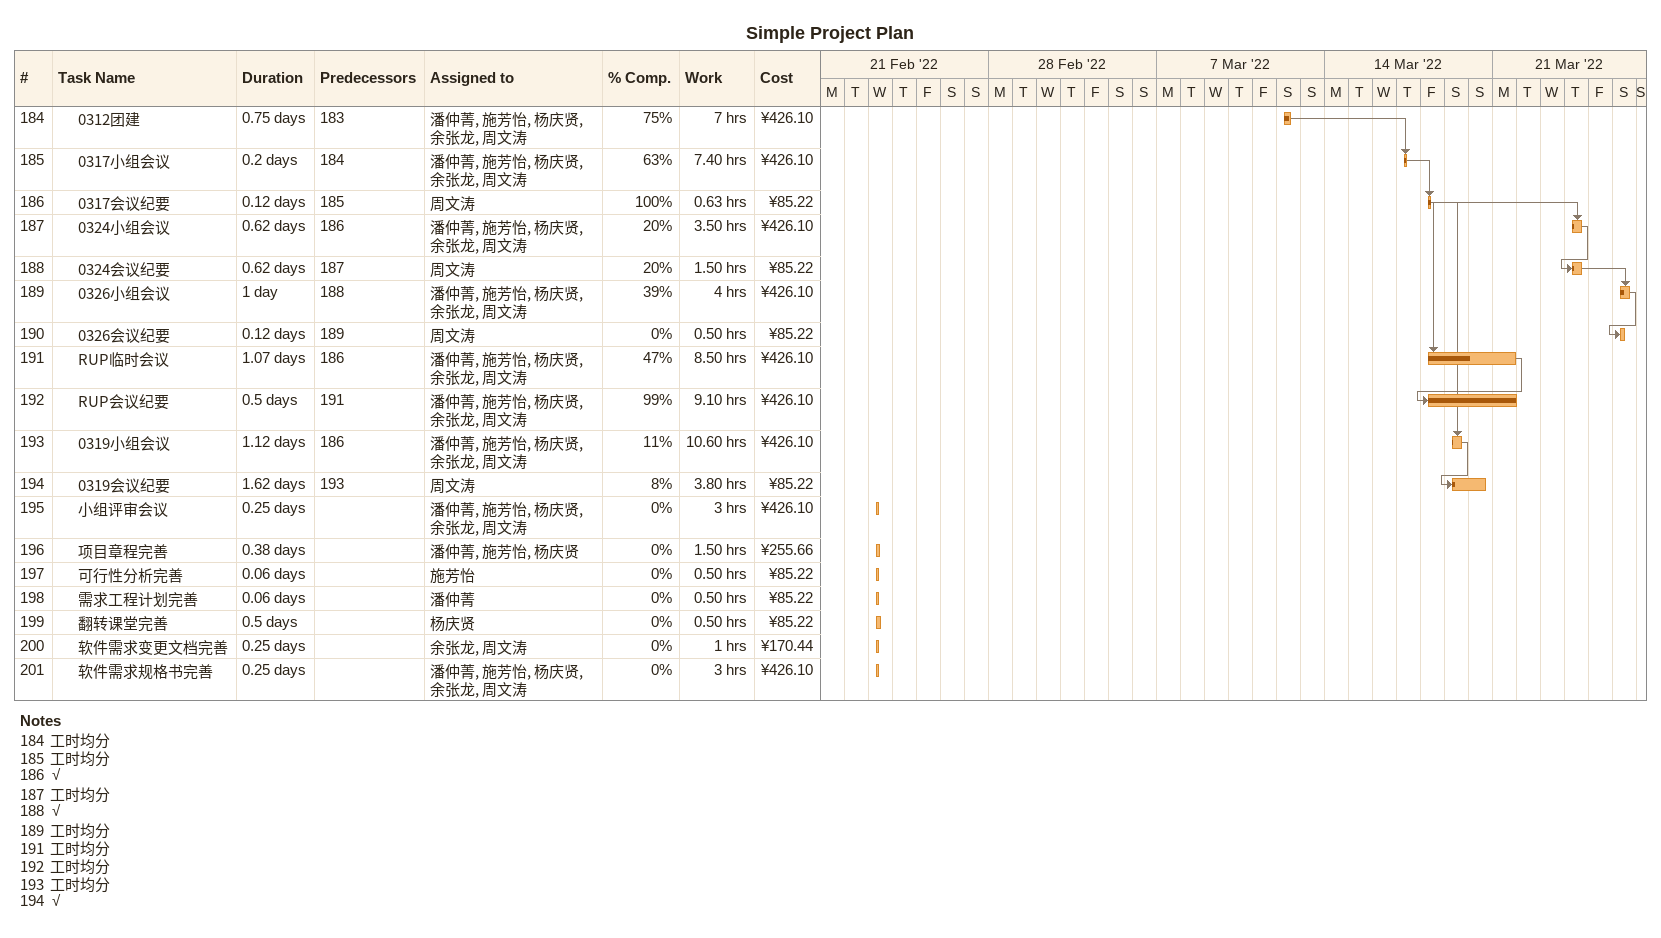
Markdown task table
Simple Project Plan

| ID | Level | Task | Duration | Start | Finish | Predecessors | Resources | % complete | Work (h) | Cost (¥) |
|---|---|---|---|---|---|---|---|---|---|---|
| 184 | 2 | 0312团建 | 0.75d | 2022-03-12 | 2022-03-12 | 183 | 潘仲菁, 施芳怡, 杨庆贤, 余张龙, 周文涛 | 75 | 7 | 426.10 |
| 185 | 2 | 0317小组会议 | 0.2d | 2022-03-17 | 2022-03-17 | 184 | 潘仲菁, 施芳怡, 杨庆贤, 余张龙, 周文涛 | 63 | 7.40 | 426.10 |
| 186 | 2 | 0317会议纪要 | 0.12d | 2022-03-18 | 2022-03-18 | 185 | 周文涛 | 100 | 0.63 | 85.22 |
| 187 | 2 | 0324小组会议 | 0.62d | 2022-03-24 | 2022-03-24 | 186 | 潘仲菁, 施芳怡, 杨庆贤, 余张龙, 周文涛 | 20 | 3.50 | 426.10 |
| 188 | 2 | 0324会议纪要 | 0.62d | 2022-03-24 | 2022-03-24 | 187 | 周文涛 | 20 | 1.50 | 85.22 |
| 189 | 2 | 0326小组会议 | 1d | 2022-03-26 | 2022-03-26 | 188 | 潘仲菁, 施芳怡, 杨庆贤, 余张龙, 周文涛 | 39 | 4 | 426.10 |
| 190 | 2 | 0326会议纪要 | 0.12d | 2022-03-26 | 2022-03-26 | 189 | 周文涛 | 0 | 0.50 | 85.22 |
| 191 | 2 | RUP临时会议 | 1.07d | 2022-03-18 | 2022-03-21 | 186 | 潘仲菁, 施芳怡, 杨庆贤, 余张龙, 周文涛 | 47 | 8.50 | 426.10 |
| 192 | 2 | RUP会议纪要 | 0.5d | 2022-03-18 | 2022-03-22 | 191 | 潘仲菁, 施芳怡, 杨庆贤, 余张龙, 周文涛 | 99 | 9.10 | 426.10 |
| 193 | 2 | 0319小组会议 | 1.12d | 2022-03-19 | 2022-03-19 | 186 | 潘仲菁, 施芳怡, 杨庆贤, 余张龙, 周文涛 | 11 | 10.60 | 426.10 |
| 194 | 2 | 0319会议纪要 | 1.62d | 2022-03-19 | 2022-03-20 | 193 | 周文涛 | 8 | 3.80 | 85.22 |
| 195 | 2 | 小组评审会议 | 0.25d | 2022-02-23 | 2022-02-23 |  | 潘仲菁, 施芳怡, 杨庆贤, 余张龙, 周文涛 | 0 | 3 | 426.10 |
| 196 | 2 | 项目章程完善 | 0.38d | 2022-02-23 | 2022-02-23 |  | 潘仲菁, 施芳怡, 杨庆贤 | 0 | 1.50 | 255.66 |
| 197 | 2 | 可行性分析完善 | 0.06d | 2022-02-23 | 2022-02-23 |  | 施芳怡 | 0 | 0.50 | 85.22 |
| 198 | 2 | 需求工程计划完善 | 0.06d | 2022-02-23 | 2022-02-23 |  | 潘仲菁 | 0 | 0.50 | 85.22 |
| 199 | 2 | 翻转课堂完善 | 0.5d | 2022-02-23 | 2022-02-23 |  | 杨庆贤 | 0 | 0.50 | 85.22 |
| 200 | 2 | 软件需求变更文档完善 | 0.25d | 2022-02-23 | 2022-02-23 |  | 余张龙, 周文涛 | 0 | 1 | 170.44 |
| 201 | 2 | 软件需求规格书完善 | 0.25d | 2022-02-23 | 2022-02-23 |  | 潘仲菁, 施芳怡, 杨庆贤, 余张龙, 周文涛 | 0 | 3 | 426.10 |

Notes
- 184: 工时均分
- 185: 工时均分
- 186: √
- 187: 工时均分
- 188: √
- 189: 工时均分
- 191: 工时均分
- 192: 工时均分
- 193: 工时均分
- 194: √
